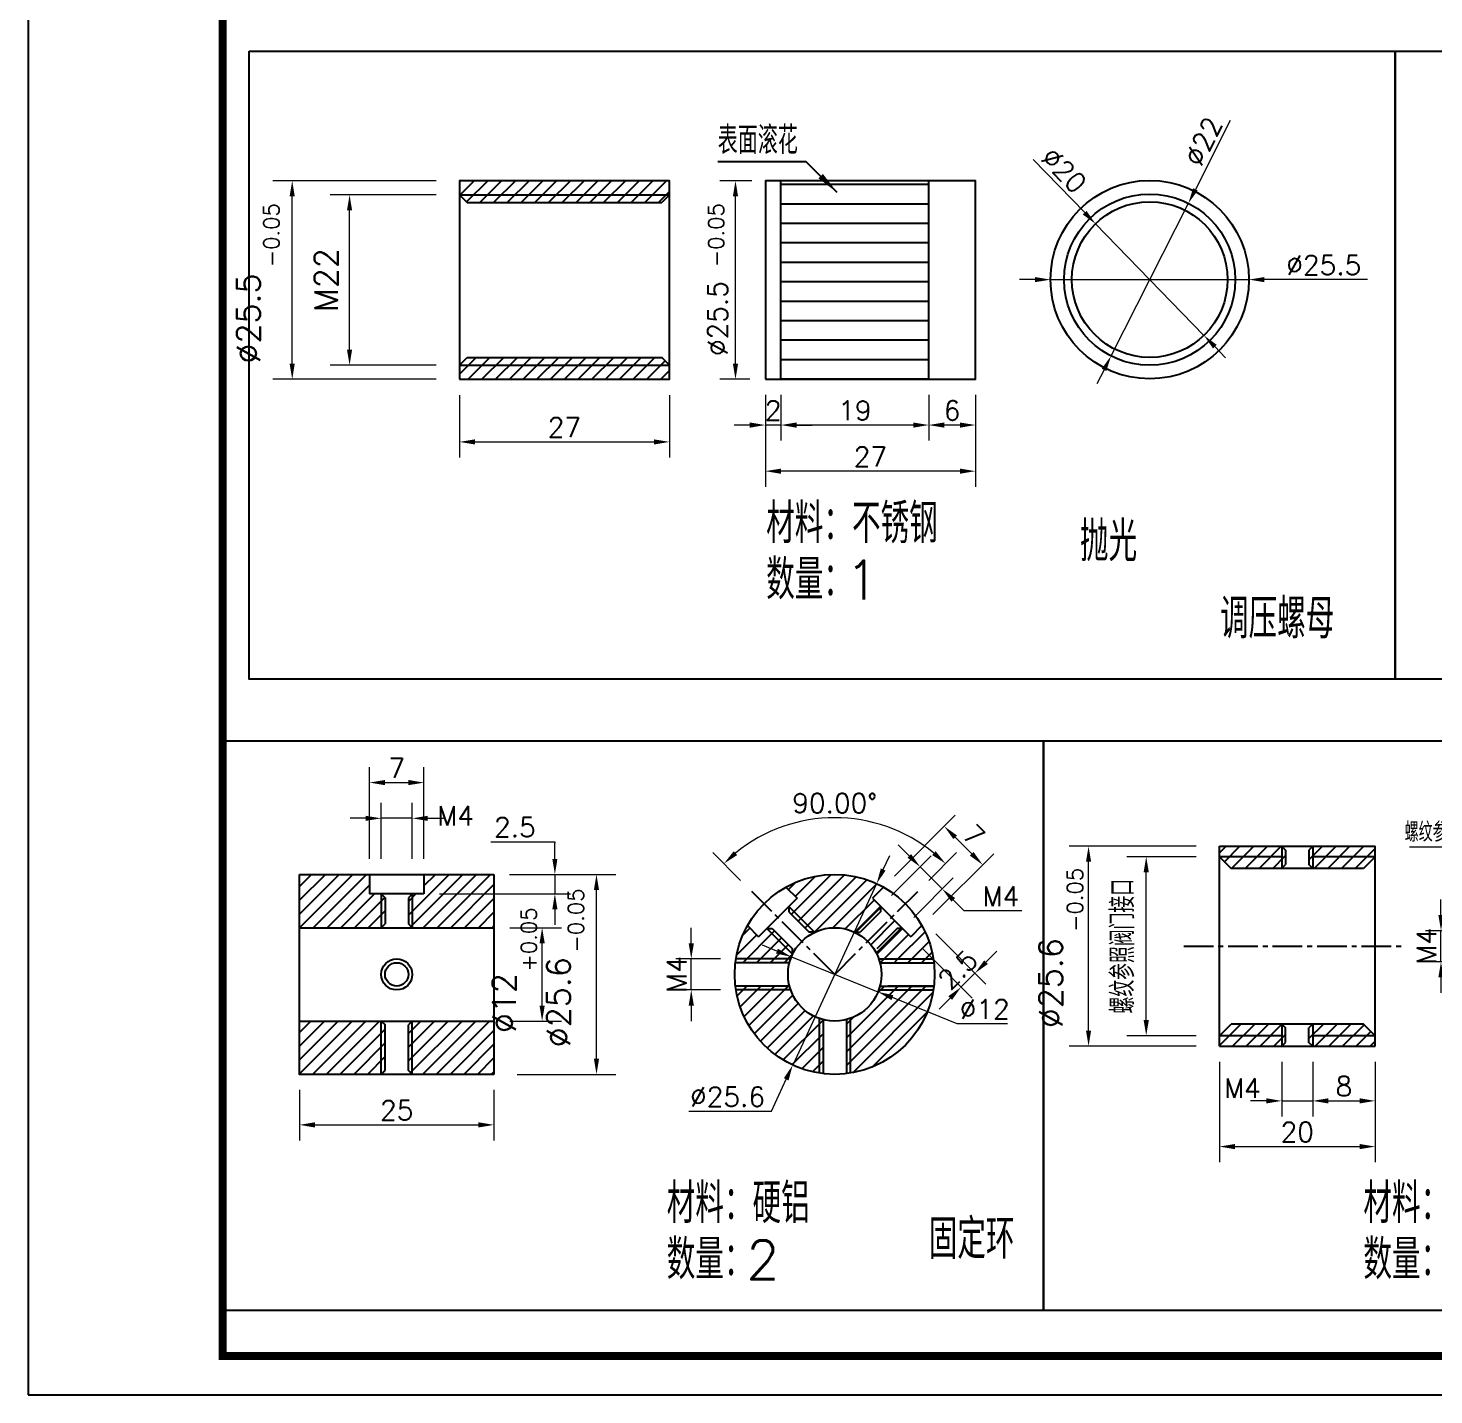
# Model space of a CAD drawing. Header units: millimetres. Extents: x 6728 to 8819, y -1283 to 914.
# Drawn here: x 7001.3 to 7182, y -504.5 to -328.8 of the extents above; entities that cross this region are included whole.
import ezdxf

# ---------------------------------------------------------------- set-up
doc = ezdxf.new("R2010")
doc.units = ezdxf.units.MM
doc.header["$LTSCALE"] = 1000
doc.linetypes.add('CENTER2', pattern=[28.575, 19.05, -3.175, 3.175, -3.175])
doc.linetypes.add('DASHDOTX3', pattern=[508, 254, -127, 0, -127])
for name, color, linetype in [('PUB_DIM', 3, 'Continuous'), ('PUB_TEXT', 7, 'Continuous'), ('PUB_TITLE', 7, 'Continuous'), ('中线', 1, 'DASHDOTX3')]:
    doc.layers.add(name, color=color, linetype=linetype)
doc.styles.add('_TCH_DIM', font='SIMPLEX', dxfattribs={"bigfont": 'GBCBIG'})
doc.styles.get("Standard").update_dxf_attribs({"font": 'txt.shx', "bigfont": 'gbcbig.shx'})
doc.styles.add('样式 1', font='txt.shx', dxfattribs={"height": 5.5, "bigfont": 'gbcbig.shx'})
doc.dimstyles.new('DIMN1', dxfattribs={"dimscale": 0.01, "dimtxt": 300, "dimasz": 200, "dimexe": 250, "dimexo": 300, "dimgap": 150, "dimtad": 1, "dimtoh": 1, "dimdsep": 46, "dimtxsty": 'Standard', "dimcen": 2.5, "dimclrd": 256, "dimclre": 256, "dimazin": 0, "dimtfac": 1, "dimtix": 1, "dimtmove": 1, "dimatfit": 0, "dimfxl": 0, "dimtolj": 1, "dimlwd": 9, "dimlwe": 9, "dimarcsym": 0})
doc.dimstyles.new('ISO-25', dxfattribs={"dimtxt": 2.5, "dimasz": 2, "dimexe": 2, "dimexo": 2, "dimtad": 1, "dimtoh": 1, "dimdsep": 46, "dimtxsty": 'Standard', "dimcen": 2.5, "dimclrd": 256, "dimclre": 256, "dimazin": 0, "dimtfac": 1, "dimtix": 1, "dimtmove": 1, "dimatfit": 0, "dimfxl": 0, "dimtolj": 1, "dimlwd": 9, "dimlwe": 9, "dimarcsym": 0})
pattern_1 = [(45, (144.4201, 125.8937), (-0.88388348, 0.88388348), [])]
pattern_2 = [(45, (144.4201, 129.7309), (-0.88388348, 0.88388348), [])]

# ---------------------------------------------------------------- blocks, each defined once
blk = doc.blocks.new('*D645')
at = {"lineweight": 9}
for p, q in [((7053.75, -348.47), (7032.76, -348.47)), ((7035.26, -371.97), (7035.26, -350.47)), ((7053.75, -373.97), (7032.76, -373.97))]:
    blk.add_line(p, q, dxfattribs=at)
for points in [[(7034.92, -350.47), (7035.59, -350.47), (7035.26, -348.47)], [(7034.92, -371.97), (7035.59, -371.97), (7035.26, -373.97)]]:
    blk.add_solid(points)
at = {"layer": 'Defpoints', "color": 0}
for p in [(7035.26, -348.47), (7056.75, -348.47), (7056.75, -373.97)]:
    blk.add_point(p, dxfattribs=at)
at = {"color": 0, "insert": (7029.62, -366.17), "char_height": 3, "attachment_point": 5, "rotation": 90}
blk.add_mtext('\\A1;%%c25.5', dxfattribs=at)
blk = doc.blocks.new('*D657')
at = {"lineweight": 9}
for p, q in [((7053.75, -350.27), (7040.13, -350.27)), ((7042.63, -370.17), (7042.63, -352.27)), ((7053.75, -372.17), (7040.13, -372.17))]:
    blk.add_line(p, q, dxfattribs=at)
for points in [[(7042.3, -352.27), (7042.96, -352.27), (7042.63, -350.27)], [(7042.3, -370.17), (7042.96, -370.17), (7042.63, -372.17)]]:
    blk.add_solid(points)
at = {"layer": 'Defpoints', "color": 0}
for p in [(7042.63, -350.27), (7056.75, -350.27), (7056.75, -372.17)]:
    blk.add_point(p, dxfattribs=at)
at = {"color": 0, "insert": (7039.63, -361.22), "char_height": 3, "attachment_point": 5, "rotation": 90}
blk.add_mtext('\\A1;M22', dxfattribs=at)
blk = doc.blocks.new('*D661')
at = {"lineweight": 9}
for p, q in [((7064.19, -437.62), (7076.87, -437.62)), ((7074.37, -461.32), (7074.37, -439.62)), ((7064.19, -463.32), (7076.87, -463.32))]:
    blk.add_line(p, q, dxfattribs=at)
for points in [[(7074.04, -439.62), (7074.7, -439.62), (7074.37, -437.62)], [(7074.04, -461.32), (7074.7, -461.32), (7074.37, -463.32)]]:
    blk.add_solid(points)
at = {"layer": 'Defpoints', "color": 0}
for p in [(7061.19, -437.62), (7074.37, -437.62), (7061.19, -463.32)]:
    blk.add_point(p, dxfattribs=at)
at = {"color": 0, "insert": (7069.5, -454.06), "char_height": 3, "attachment_point": 5, "rotation": 90}
blk.add_mtext('\\A1;%%c25.6', dxfattribs=at)
blk = doc.blocks.new('*D662')
at = {"lineweight": 9}
for p, q in [((7063.23, -444.47), (7069.88, -444.47)), ((7067.38, -454.47), (7067.38, -446.47)), ((7063.23, -456.47), (7069.88, -456.47))]:
    blk.add_line(p, q, dxfattribs=at)
for points in [[(7067.05, -446.47), (7067.72, -446.47), (7067.38, -444.47)], [(7067.05, -454.47), (7067.72, -454.47), (7067.38, -456.47)]]:
    blk.add_solid(points)
at = {"layer": 'Defpoints', "color": 0}
for p in [(7060.23, -444.47), (7067.38, -444.47), (7060.23, -456.47)]:
    blk.add_point(p, dxfattribs=at)
at = {"color": 0, "insert": (7062.51, -454.16), "char_height": 3, "attachment_point": 5, "rotation": 90}
blk.add_mtext('\\A1;%%c12', dxfattribs=at)
blk = doc.blocks.new('*D663')
at = {"lineweight": 9}
for p, q in [((7151.45, -434), (7135.12, -434)), ((7137.62, -457.7), (7137.62, -436)), ((7151.45, -459.7), (7135.12, -459.7))]:
    blk.add_line(p, q, dxfattribs=at)
for points in [[(7137.29, -436), (7137.95, -436), (7137.62, -434)], [(7137.29, -457.7), (7137.95, -457.7), (7137.62, -459.7)]]:
    blk.add_solid(points)
at = {"layer": 'Defpoints', "color": 0}
for p in [(7137.62, -434), (7154.45, -434), (7154.45, -459.7)]:
    blk.add_point(p, dxfattribs=at)
at = {"color": 0, "insert": (7132.75, -451.6), "char_height": 3, "attachment_point": 5, "rotation": 90}
blk.add_mtext('\\A1;%%c25.6', dxfattribs=at)
blk = doc.blocks.new('*D664')
at = {"lineweight": 9}
for p, q in [((7151.45, -435.35), (7142.53, -435.35)), ((7145.03, -456.35), (7145.03, -437.35)), ((7151.45, -458.35), (7142.53, -458.35))]:
    blk.add_line(p, q, dxfattribs=at)
for points in [[(7144.7, -437.35), (7145.37, -437.35), (7145.03, -435.35)], [(7144.7, -456.35), (7145.37, -456.35), (7145.03, -458.35)]]:
    blk.add_solid(points)
at = {"layer": 'Defpoints', "color": 0}
for p in [(7145.03, -435.35), (7154.45, -435.35), (7154.45, -458.35)]:
    blk.add_point(p, dxfattribs=at)
at = {"color": 0, "insert": (7142, -446.85), "char_height": 3, "attachment_point": 5, "rotation": 90}
blk.add_mtext('\\A1;螺纹参照阀门接口', dxfattribs=at)
blk = doc.blocks.new('*D633')
at = {"lineweight": 9}
for p, q in [((7130.73, -361.17), (7128.73, -361.17)), ((7132.73, -361.17), (7158.23, -361.17)), ((7173.48, -361.17), (7160.23, -361.17))]:
    blk.add_line(p, q, dxfattribs=at)
for points in [[(7130.73, -360.84), (7130.73, -361.5), (7132.73, -361.17)], [(7160.23, -360.84), (7160.23, -361.5), (7158.23, -361.17)]]:
    blk.add_solid(points)
at = {"layer": 'Defpoints', "color": 0}
for p in [(7132.73, -361.17), (7158.23, -361.17)]:
    blk.add_point(p, dxfattribs=at)
at = {"color": 0, "insert": (7167.86, -359.3), "char_height": 2.5, "attachment_point": 5}
blk.add_mtext('\\A1;∅25.5', dxfattribs=at)
blk = doc.blocks.new('*D446')
at = {"lineweight": 9}
for p, q in [((7056.75, -376.02), (7056.75, -384.03)), ((7083.75, -376.02), (7083.75, -384.03)), ((7058.75, -382.03), (7081.75, -382.03))]:
    blk.add_line(p, q, dxfattribs=at)
for points in [[(7058.75, -381.7), (7058.75, -382.36), (7056.75, -382.03)], [(7081.75, -381.7), (7081.75, -382.36), (7083.75, -382.03)]]:
    blk.add_solid(points)
at = {"layer": 'Defpoints', "color": 0}
for p in [(7056.75, -374.02), (7083.75, -374.02), (7083.75, -382.03)]:
    blk.add_point(p, dxfattribs=at)
at = {"color": 0, "insert": (7070.25, -380.15), "char_height": 2.5, "attachment_point": 5}
blk.add_mtext('\\A1;27', dxfattribs=at)
blk = doc.blocks.new('*D490')
at = {"lineweight": 9}
for p, q in [((7130.5, -345.75), (7137.12, -352.56)), ((7152.45, -368.34), (7138.51, -354)), ((7153.84, -369.78), (7155.24, -371.21))]:
    blk.add_line(p, q, dxfattribs=at)
for points in [[(7137.36, -352.33), (7136.88, -352.8), (7138.51, -354)], [(7154.08, -369.54), (7153.61, -370.01), (7152.45, -368.34)]]:
    blk.add_solid(points)
at = {"layer": 'Defpoints', "color": 0}
for p in [(7138.51, -354), (7152.45, -368.34)]:
    blk.add_point(p, dxfattribs=at)
at = {"color": 0, "insert": (7134.46, -347.13), "char_height": 2.5, "attachment_point": 5, "rotation": 314.1744}
blk.add_mtext('\\A1;∅20', dxfattribs=at)
blk = doc.blocks.new('*D445')
at = {"lineweight": 9}
for p, q in [((7094.32, -348.47), (7090.24, -348.47)), ((7092.24, -371.97), (7092.24, -350.47)), ((7094.08, -373.97), (7090.24, -373.97))]:
    blk.add_line(p, q, dxfattribs=at)
for points in [[(7091.9, -350.47), (7092.57, -350.47), (7092.24, -348.47)], [(7091.9, -371.97), (7092.57, -371.97), (7092.24, -373.97)]]:
    blk.add_solid(points)
at = {"layer": 'Defpoints', "color": 0}
for p in [(7092.24, -348.47), (7096.32, -348.47), (7096.08, -373.97)]:
    blk.add_point(p, dxfattribs=at)
at = {"color": 0, "insert": (7089.94, -366.17), "char_height": 2.5, "attachment_point": 5, "rotation": 90}
blk.add_mtext('\\A1;%%c25.5', dxfattribs=at)
blk = doc.blocks.new('*D489')
at = {"lineweight": 9}
for p, q in [((7117.08, -375.97), (7117.08, -381.86)), ((7123.08, -375.97), (7123.08, -381.86)), ((7121.08, -379.86), (7119.08, -379.86))]:
    blk.add_line(p, q, dxfattribs=at)
for points in [[(7119.08, -379.53), (7119.08, -380.2), (7117.08, -379.86)], [(7121.08, -379.53), (7121.08, -380.2), (7123.08, -379.86)]]:
    blk.add_solid(points)
at = {"layer": 'Defpoints', "color": 0}
for p in [(7117.08, -373.97), (7123.08, -373.97), (7117.08, -379.86)]:
    blk.add_point(p, dxfattribs=at)
at = {"color": 0, "insert": (7120.08, -377.99), "char_height": 2.5, "attachment_point": 5}
blk.add_mtext('\\A1;6', dxfattribs=at)
blk = doc.blocks.new('*D444')
at = {"lineweight": 9}
for p, q in [((7098.08, -375.97), (7098.08, -381.86)), ((7117.08, -375.97), (7117.08, -381.86)), ((7115.08, -379.86), (7100.08, -379.86))]:
    blk.add_line(p, q, dxfattribs=at)
for points in [[(7100.08, -379.53), (7100.08, -380.2), (7098.08, -379.86)], [(7115.08, -379.53), (7115.08, -380.2), (7117.08, -379.86)]]:
    blk.add_solid(points)
at = {"layer": 'Defpoints', "color": 0}
for p in [(7098.08, -373.97), (7117.08, -373.97), (7098.08, -379.86)]:
    blk.add_point(p, dxfattribs=at)
at = {"color": 0, "insert": (7107.58, -377.99), "char_height": 2.5, "attachment_point": 5}
blk.add_mtext('\\A1;19', dxfattribs=at)
blk = doc.blocks.new('*D443')
at = {"lineweight": 9}
for p, q in [((7096.08, -377.82), (7096.08, -387.79)), ((7123.08, -377.82), (7123.08, -387.79)), ((7121.08, -385.79), (7098.08, -385.79))]:
    blk.add_line(p, q, dxfattribs=at)
for points in [[(7098.08, -385.46), (7098.08, -386.12), (7096.08, -385.79)], [(7121.08, -385.46), (7121.08, -386.12), (7123.08, -385.79)]]:
    blk.add_solid(points)
at = {"layer": 'Defpoints', "color": 0}
for p in [(7096.08, -375.82), (7123.08, -375.82), (7096.08, -385.79)]:
    blk.add_point(p, dxfattribs=at)
at = {"color": 0, "insert": (7109.58, -383.92), "char_height": 2.5, "attachment_point": 5}
blk.add_mtext('\\A1;27', dxfattribs=at)
blk = doc.blocks.new('*D442')
at = {"lineweight": 9}
for p, q in [((7096.08, -375.97), (7096.08, -381.86)), ((7098.08, -375.97), (7098.08, -381.86)), ((7094.08, -379.86), (7092.08, -379.86)), ((7098.08, -379.86), (7096.08, -379.86)), ((7100.08, -379.86), (7102.08, -379.86))]:
    blk.add_line(p, q, dxfattribs=at)
for points in [[(7094.08, -379.53), (7094.08, -380.2), (7096.08, -379.86)], [(7100.08, -379.53), (7100.08, -380.2), (7098.08, -379.86)]]:
    blk.add_solid(points)
at = {"layer": 'Defpoints', "color": 0}
for p in [(7096.08, -373.97), (7098.08, -373.97), (7096.08, -379.86)]:
    blk.add_point(p, dxfattribs=at)
at = {"color": 0, "insert": (7097.08, -377.99), "char_height": 2.5, "attachment_point": 5}
blk.add_mtext('\\A1;2', dxfattribs=at)
blk = doc.blocks.new('*D488')
at = {"lineweight": 9}
for p, q in [((7155.84, -340.73), (7151.36, -349.57)), ((7140.51, -370.98), (7150.45, -351.36)), ((7139.61, -372.77), (7138.7, -374.55))]:
    blk.add_line(p, q, dxfattribs=at)
for points in [[(7151.06, -349.42), (7151.65, -349.72), (7150.45, -351.36)], [(7139.31, -372.62), (7139.91, -372.92), (7140.51, -370.98)]]:
    blk.add_solid(points)
at = {"layer": 'Defpoints', "color": 0}
for p in [(7150.45, -351.36), (7140.51, -370.98)]:
    blk.add_point(p, dxfattribs=at)
at = {"color": 0, "insert": (7152.38, -343.41), "char_height": 2.5, "attachment_point": 5, "rotation": 63.1362}
blk.add_mtext('\\A1;∅22', dxfattribs=at)
blk = doc.blocks.new('阀门接口')
h = blk.add_hatch()
h.set_pattern_fill('ANSI31', color=256, scale=10, style=0)
h.set_pattern_definition([(45, (-8141.4363, -179.7045), (-0.88388348, 0.88388348), [])])
h.paths.add_polyline_path([(8, 11.5), (8, 12.85), (0, 12.85), (0, 11.5)])
h.paths.add_polyline_path([(0, 11.5), (1.5, 10), (8, 10), (8, 11.5)])
h.paths.add_polyline_path([(8.5, 12.35), (8, 12.85), (8, 10), (8.5, 10.5)])
h.paths.add_polyline_path([(11.5, 10.5), (12, 10), (12, 12.85), (11.5, 12.35)])
h.paths.add_polyline_path([(18.5, 10), (20, 11.5), (12, 11.5), (12, 10)])
h.paths.add_polyline_path([(20, 11.5), (20, 12.85), (12, 12.85), (12, 11.5)])
h.paths.add_polyline_path([(1.5, -10), (0, -11.5), (8, -11.5), (8, -10)])
h.paths.add_polyline_path([(8, -12.85), (8, -11.5), (0, -11.5), (0, -12.85)])
h.paths.add_polyline_path([(8, -12.85), (8.5, -12.35), (8.5, -10.5), (8, -10)])
h.paths.add_polyline_path([(11.5, -12.35), (12, -12.85), (12, -10), (11.5, -10.5)])
h.paths.add_polyline_path([(12, -11.5), (12, -12.85), (20, -12.85), (20, -11.5)])
h.paths.add_polyline_path([(12, -11.5), (20, -11.5), (18.5, -10), (12, -10)])
for p, q in [((0, 12.85), (20, 12.85)), ((0, -12.85), (0, 12.85)), ((8, 12.85), (8, 10)), ((8, 12.85), (8.5, 12.35)), ((12, 12.85), (11.5, 12.35)), ((12, 12.85), (12, 10)), ((20, -12.85), (20, 12.85)), ((0, 11.5), (1.5, 10)), ((8, 11.5), (0, 11.5)), ((8.5, 12.35), (8.5, 10.5)), ((11.5, 12.35), (11.5, 10.5)), ((20, 11.5), (12, 11.5)), ((20, 11.5), (18.5, 10)), ((18.5, 10), (1.5, 10)), ((8, 10), (8.5, 10.5)), ((12, 10), (11.5, 10.5)), ((0, -11.5), (1.5, -10)), ((18.5, -10), (1.5, -10)), ((8, -10), (8, -12.85)), ((8, -10), (8.5, -10.5)), ((8.5, -12.35), (8.5, -10.5)), ((12, -10), (11.5, -10.5)), ((11.5, -12.35), (11.5, -10.5)), ((12, -10), (12, -12.85)), ((20, -11.5), (18.5, -10)), ((8, -11.5), (0, -11.5)), ((8, -12.85), (8.5, -12.35)), ((12, -12.85), (11.5, -12.35)), ((20, -11.5), (12, -11.5)), ((0, -12.85), (20, -12.85))]:
    blk.add_line(p, q)
blk = doc.blocks.new('*D432')
at = {"lineweight": 9}
for p, q in [((7036.19, -465.32), (7036.19, -471.81)), ((7061.19, -465.32), (7061.19, -471.81)), ((7038.19, -469.81), (7059.19, -469.81))]:
    blk.add_line(p, q, dxfattribs=at)
for points in [[(7038.19, -469.48), (7038.19, -470.15), (7036.19, -469.81)], [(7059.19, -469.48), (7059.19, -470.15), (7061.19, -469.81)]]:
    blk.add_solid(points)
at = {"layer": 'Defpoints', "color": 0}
for p in [(7036.19, -463.32), (7061.19, -463.32), (7061.19, -469.81)]:
    blk.add_point(p, dxfattribs=at)
at = {"color": 0, "insert": (7048.69, -467.94), "char_height": 2.5, "attachment_point": 5}
blk.add_mtext('\\A1;25', dxfattribs=at)
blk = doc.blocks.new('*D431')
at = {"lineweight": 9}
for p, q in [((7154.45, -461.7), (7154.45, -474.6)), ((7174.45, -461.7), (7174.45, -474.6)), ((7156.45, -472.6), (7172.45, -472.6))]:
    blk.add_line(p, q, dxfattribs=at)
for points in [[(7156.45, -472.27), (7156.45, -472.94), (7154.45, -472.6)], [(7172.45, -472.27), (7172.45, -472.94), (7174.45, -472.6)]]:
    blk.add_solid(points)
at = {"layer": 'Defpoints', "color": 0}
for p in [(7154.45, -459.7), (7174.45, -459.7), (7174.45, -472.6)]:
    blk.add_point(p, dxfattribs=at)
at = {"color": 0, "insert": (7164.45, -470.73), "char_height": 2.5, "attachment_point": 5}
blk.add_mtext('\\A1;20', dxfattribs=at)
blk = doc.blocks.new('*D430')
at = {"lineweight": 9}
for p, q in [((7162.45, -461.7), (7162.45, -468.73)), ((7166.45, -461.7), (7166.45, -468.73)), ((7160.45, -466.73), (7158.45, -466.73)), ((7162.45, -466.73), (7166.45, -466.73)), ((7168.45, -466.73), (7170.45, -466.73))]:
    blk.add_line(p, q, dxfattribs=at)
for points in [[(7160.45, -466.39), (7160.45, -467.06), (7162.45, -466.73)], [(7168.45, -466.39), (7168.45, -467.06), (7166.45, -466.73)]]:
    blk.add_solid(points)
at = {"layer": 'Defpoints', "color": 0}
for p in [(7162.45, -459.7), (7166.45, -459.7), (7166.45, -466.73)]:
    blk.add_point(p, dxfattribs=at)
at = {"color": 0, "insert": (7157.39, -465.1), "char_height": 2.5, "attachment_point": 5}
blk.add_mtext('\\A1;M4', dxfattribs=at)
blk = doc.blocks.new('*D429')
at = {"lineweight": 9}
for p, q in [((7166.45, -461.7), (7166.45, -468.73)), ((7174.45, -461.7), (7174.45, -468.73)), ((7168.45, -466.73), (7172.45, -466.73))]:
    blk.add_line(p, q, dxfattribs=at)
for points in [[(7168.45, -466.39), (7168.45, -467.06), (7166.45, -466.73)], [(7172.45, -466.39), (7172.45, -467.06), (7174.45, -466.73)]]:
    blk.add_solid(points)
at = {"layer": 'Defpoints', "color": 0}
for p in [(7166.45, -459.7), (7174.45, -459.7), (7174.45, -466.73)]:
    blk.add_point(p, dxfattribs=at)
at = {"color": 0, "insert": (7170.45, -464.85), "char_height": 2.5, "attachment_point": 5}
blk.add_mtext('\\A1;8', dxfattribs=at)
blk = doc.blocks.new('*D479')
at = {"lineweight": 9}
for p, q in [((7182.92, -442.85), (7182.92, -440.85)), ((7187.68, -444.85), (7180.92, -444.85)), ((7182.92, -448.85), (7182.92, -444.85)), ((7187.68, -448.85), (7180.92, -448.85)), ((7182.92, -450.85), (7182.92, -452.85))]:
    blk.add_line(p, q, dxfattribs=at)
for points in [[(7182.59, -442.85), (7183.26, -442.85), (7182.92, -444.85)], [(7182.59, -450.85), (7183.26, -450.85), (7182.92, -448.85)]]:
    blk.add_solid(points)
at = {"layer": 'Defpoints', "color": 0}
for p in [(7182.92, -444.85), (7189.68, -444.85), (7189.68, -448.85)]:
    blk.add_point(p, dxfattribs=at)
at = {"color": 0, "insert": (7181.05, -446.85), "char_height": 2.5, "attachment_point": 5, "rotation": 90}
blk.add_mtext('\\A1;M4', dxfattribs=at)
blk = doc.blocks.new('*D478')
at = {"lineweight": 9}
for p, q in [((7178.87, -434.08), (7192.67, -434.08)), ((7192.67, -434.08), (7194.21, -436.1)), ((7209.33, -456.01), (7195.42, -437.7)), ((7210.54, -457.6), (7211.75, -459.2))]:
    blk.add_line(p, q, dxfattribs=at)
for points in [[(7194.47, -435.9), (7193.94, -436.3), (7195.42, -437.7)], [(7210.8, -457.4), (7210.27, -457.81), (7209.33, -456.01)]]:
    blk.add_solid(points)
at = {"layer": 'Defpoints', "color": 0}
for p in [(7195.42, -437.7), (7209.33, -456.01)]:
    blk.add_point(p, dxfattribs=at)
at = {"color": 0, "insert": (7185.46, -432.18), "char_height": 2.5, "attachment_point": 5}
blk.add_mtext('\\A1;螺纹参照阀门接口', dxfattribs=at)
blk = doc.blocks.new('*D475')
at = {"lineweight": 9}
for p, q in [((7112.67, -437.84), (7120.48, -430.02)), ((7122.61, -434.97), (7120.48, -432.85)), ((7117.62, -442.79), (7125.43, -434.97))]:
    blk.add_line(p, q, dxfattribs=at)
for points in [[(7120.72, -432.62), (7120.25, -433.09), (7119.07, -431.44)], [(7122.84, -434.74), (7122.37, -435.21), (7124.02, -436.39)]]:
    blk.add_solid(points)
at = {"layer": 'Defpoints', "color": 0}
for p in [(7119.07, -431.44), (7111.26, -439.25), (7116.21, -444.2)]:
    blk.add_point(p, dxfattribs=at)
at = {"color": 0, "insert": (7122.87, -432.59), "char_height": 2.5, "attachment_point": 5, "rotation": 315}
blk.add_mtext('\\A1;7', dxfattribs=at)
blk = doc.blocks.new('*D474')
at = {"lineweight": 9}
for p, q in [((7117.97, -445.27), (7124.43, -451.74)), ((7116.2, -447.04), (7122.66, -453.51)), ((7124.43, -448.91), (7125.85, -447.49)), ((7121.25, -452.09), (7123.02, -450.32)), ((7119.83, -453.51), (7118.42, -454.92))]:
    blk.add_line(p, q, dxfattribs=at)
for points in [[(7124.2, -448.67), (7124.67, -449.14), (7123.02, -450.32)], [(7119.6, -453.27), (7120.07, -453.74), (7121.25, -452.09)]]:
    blk.add_solid(points)
at = {"layer": 'Defpoints', "color": 0}
for p in [(7116.55, -443.85), (7114.78, -445.63), (7123.02, -450.32)]:
    blk.add_point(p, dxfattribs=at)
at = {"color": 0, "insert": (7120.81, -449.88), "char_height": 2.5, "attachment_point": 5, "rotation": 45}
blk.add_mtext('\\A1;2.5', dxfattribs=at)
blk = doc.blocks.new('*D473')
at = {"lineweight": 9}
for p, q in [((7092.9, -438.39), (7089.33, -434.82)), ((7117.07, -438.39), (7120.64, -434.82))]:
    blk.add_line(p, q, dxfattribs=at)
blk.add_arc((7104.99, -450.47), 20.14, 50.6928, 129.3072, dxfattribs=at)
for points in [[(7092.46, -435.13), (7092.01, -434.64), (7090.75, -436.23)], [(7117.97, -434.64), (7117.52, -435.13), (7119.23, -436.23)]]:
    blk.add_solid(points)
at = {"layer": 'Defpoints', "color": 0}
for p in [(7110.2, -431.02), (7094.32, -439.8), (7115.66, -439.8), (7104.99, -450.47), (7104.99, -450.47)]:
    blk.add_point(p, dxfattribs=at)
at = {"color": 0, "insert": (7104.99, -428.46), "char_height": 2.5, "attachment_point": 5}
blk.add_mtext('\\A1;90.00°', dxfattribs=at)
blk = doc.blocks.new('*D472')
at = {"lineweight": 9}
for p, q in [((7086.55, -446.47), (7086.55, -444.47)), ((7090.29, -448.47), (7084.55, -448.47)), ((7086.55, -452.47), (7086.55, -448.47)), ((7090.29, -452.47), (7084.55, -452.47)), ((7086.55, -454.47), (7086.55, -456.47))]:
    blk.add_line(p, q, dxfattribs=at)
for points in [[(7086.22, -446.47), (7086.89, -446.47), (7086.55, -448.47)], [(7086.22, -454.47), (7086.89, -454.47), (7086.55, -452.47)]]:
    blk.add_solid(points)
at = {"layer": 'Defpoints', "color": 0}
for p in [(7086.55, -448.47), (7092.29, -448.47), (7092.29, -452.47)]:
    blk.add_point(p, dxfattribs=at)
at = {"color": 0, "insert": (7084.68, -450.47), "char_height": 2.5, "attachment_point": 5, "rotation": 90}
blk.add_mtext('\\A1;M4', dxfattribs=at)
blk = doc.blocks.new('*D471')
at = {"lineweight": 9}
for p, q in [((7112.31, -440.32), (7117.39, -435.23)), ((7114.57, -435.23), (7113.15, -433.82)), ((7118.81, -439.48), (7115.98, -436.65)), ((7115.14, -443.15), (7120.22, -438.06)), ((7120.22, -440.89), (7121.64, -442.3)), ((7129.05, -442.3), (7121.64, -442.3))]:
    blk.add_line(p, q, dxfattribs=at)
for points in [[(7114.8, -435), (7114.33, -435.47), (7115.98, -436.65)], [(7120.46, -440.65), (7119.99, -441.13), (7118.81, -439.48)]]:
    blk.add_solid(points)
at = {"layer": 'Defpoints', "color": 0}
for p in [(7115.98, -436.65), (7110.89, -441.74), (7113.72, -444.56)]:
    blk.add_point(p, dxfattribs=at)
at = {"color": 0, "insert": (7126.35, -440.43), "char_height": 2.5, "attachment_point": 5}
blk.add_mtext('\\A1;M4', dxfattribs=at)
blk = doc.blocks.new('*D470')
at = {"lineweight": 9}
for p, q in [((7097.57, -447.47), (7095.72, -446.73)), ((7099.42, -448.22), (7110.55, -452.71)), ((7120.74, -456.83), (7112.41, -453.46)), ((7127.2, -456.83), (7120.74, -456.83))]:
    blk.add_line(p, q, dxfattribs=at)
for points in [[(7097.69, -447.17), (7097.44, -447.78), (7099.42, -448.22)], [(7112.53, -453.15), (7112.28, -453.77), (7110.55, -452.71)]]:
    blk.add_solid(points)
at = {"layer": 'Defpoints', "color": 0}
for p in [(7099.42, -448.22), (7110.55, -452.71)]:
    blk.add_point(p, dxfattribs=at)
at = {"color": 0, "insert": (7124.28, -454.95), "char_height": 2.5, "attachment_point": 5}
blk.add_mtext('\\A1;∅12', dxfattribs=at)
blk = doc.blocks.new('*D469')
at = {"lineweight": 9}
for p, q in [((7111.22, -436.99), (7112.06, -435.18)), ((7110.38, -438.81), (7099.59, -462.13)), ((7096.85, -468.07), (7098.75, -463.95)), ((7086.22, -468.07), (7096.85, -468.07))]:
    blk.add_line(p, q, dxfattribs=at)
for points in [[(7110.92, -436.85), (7111.52, -437.13), (7110.38, -438.81)], [(7098.45, -463.81), (7099.06, -464.09), (7099.59, -462.13)]]:
    blk.add_solid(points)
at = {"layer": 'Defpoints', "color": 0}
for p in [(7110.38, -438.81), (7099.59, -462.13)]:
    blk.add_point(p, dxfattribs=at)
at = {"color": 0, "insert": (7091.22, -466.2), "char_height": 2.5, "attachment_point": 5}
blk.add_mtext('\\A1;%%c25.6', dxfattribs=at)
blk = doc.blocks.new('*D425')
at = {"lineweight": 9}
for p, q in [((7046.69, -435.62), (7046.69, -428.41)), ((7050.69, -435.62), (7050.69, -428.41)), ((7044.69, -430.41), (7042.69, -430.41)), ((7050.69, -430.41), (7046.69, -430.41)), ((7052.69, -430.41), (7054.69, -430.41))]:
    blk.add_line(p, q, dxfattribs=at)
for points in [[(7044.69, -430.08), (7044.69, -430.74), (7046.69, -430.41)], [(7052.69, -430.08), (7052.69, -430.74), (7050.69, -430.41)]]:
    blk.add_solid(points)
at = {"layer": 'Defpoints', "color": 0}
for p in [(7046.69, -430.41), (7046.69, -437.62), (7050.69, -437.62)]:
    blk.add_point(p, dxfattribs=at)
at = {"color": 0, "insert": (7056.26, -430.08), "char_height": 2.5, "attachment_point": 5}
blk.add_mtext('\\A1;M4', dxfattribs=at)
blk = doc.blocks.new('*D424')
at = {"lineweight": 9}
for p, q in [((7045.19, -435.62), (7045.19, -423.82)), ((7052.19, -435.62), (7052.19, -423.82)), ((7047.19, -425.82), (7050.19, -425.82))]:
    blk.add_line(p, q, dxfattribs=at)
for points in [[(7047.19, -425.48), (7047.19, -426.15), (7045.19, -425.82)], [(7050.19, -425.48), (7050.19, -426.15), (7052.19, -425.82)]]:
    blk.add_solid(points)
at = {"layer": 'Defpoints', "color": 0}
for p in [(7052.19, -425.82), (7045.19, -437.62), (7052.19, -437.62)]:
    blk.add_point(p, dxfattribs=at)
at = {"color": 0, "insert": (7048.69, -423.94), "char_height": 2.5, "attachment_point": 5}
blk.add_mtext('\\A1;7', dxfattribs=at)
blk = doc.blocks.new('*D423')
at = {"lineweight": 9}
for p, q in [((7060.77, -433.42), (7069.02, -433.42)), ((7069.02, -433.42), (7069.02, -433.62)), ((7069.02, -435.62), (7069.02, -433.62)), ((7063.19, -437.62), (7071.02, -437.62)), ((7069.02, -437.62), (7069.02, -440.12)), ((7054.19, -440.12), (7071.02, -440.12)), ((7069.02, -442.12), (7069.02, -444.12))]:
    blk.add_line(p, q, dxfattribs=at)
for points in [[(7068.69, -435.62), (7069.35, -435.62), (7069.02, -437.62)], [(7068.69, -442.12), (7069.35, -442.12), (7069.02, -440.12)]]:
    blk.add_solid(points)
at = {"layer": 'Defpoints', "color": 0}
for p in [(7061.19, -437.62), (7052.19, -440.12), (7069.02, -440.12)]:
    blk.add_point(p, dxfattribs=at)
at = {"color": 0, "insert": (7063.89, -431.55), "char_height": 2.5, "attachment_point": 5}
blk.add_mtext('\\A1;2.5', dxfattribs=at)

msp = doc.modelspace()

# ---------------------------------------------------------------- hatches: boundary and pattern name
h = msp.add_hatch()
h.set_pattern_fill('ANSI31', color=256, scale=10, style=0)
h.set_pattern_definition([(45, (-295.1278, 22.9208), (-0.88388348, 0.88388348), [])])
h.paths.add_polyline_path([(7083.748, -350.17), (7083.748, -348.37), (7056.748, -348.37), (7056.748, -350.17)])
h.paths.add_polyline_path([(7057.748, -351.17), (7082.748, -351.17), (7083.748, -350.17), (7056.748, -350.17)])
h.paths.add_polyline_path([(7082.748, -371.17), (7057.748, -371.17), (7056.748, -372.17), (7083.748, -372.17)])
h.paths.add_polyline_path([(7056.748, -372.17), (7056.748, -373.97), (7083.748, -373.97), (7083.748, -372.17)])
h = msp.add_hatch()
h.set_pattern_fill('ANSI31', color=256, scale=20, angle=135, style=0)
h.set_pattern_definition([(180, (-301.75, 1.0809), (-4e-16, -2.5), [])])
h.paths.add_polyline_path([(7117.08, -348.47), (7098.08, -348.47), (7098.08, -373.97), (7117.08, -373.97)])
h = msp.add_hatch()
h.set_pattern_fill('ANSI31', color=256, scale=10, style=0)
h.set_pattern_definition([(45, (-294.0584, -5.3936), (-0.88388348, 0.88388348), [])])
h.paths.add_polyline_path([(7061.19, -444.469), (7061.19, -437.619), (7052.19, -437.619), (7052.19, -440.119), (7050.69, -440.119), (7050.69, -444.469), (7050.69, -444.469)])
h.paths.add_polyline_path([(7050.69, -440.119), (7050.19, -440.619), (7050.19, -443.969), (7050.69, -444.469)])
h.paths.add_polyline_path([(7047.19, -440.619), (7046.69, -440.119), (7046.69, -444.469), (7047.19, -443.969)])
h.paths.add_polyline_path([(7045.19, -440.119), (7045.19, -437.619), (7036.19, -437.619), (7036.19, -444.469), (7046.69, -444.469), (7046.69, -444.469), (7046.69, -440.119)])
h = msp.add_hatch()
h.set_pattern_fill('ANSI31', color=256, scale=10, style=0)
h.set_pattern_definition(pattern_1)
h.paths.add_polyline_path([(7098.72, -439.251), (7100.144, -440.676), (7099.084, -441.736), (7102.402, -445.055, -0.2265409), (7107.574, -445.055), (7110.892, -441.736), (7109.832, -440.676), (7111.256, -439.251, 0.2604287)])
h.paths.add_polyline_path([(7099.331, -448.469, -0.0264372), (7099.574, -447.883), (7096.255, -444.565), (7095.195, -445.625), (7093.77, -444.201, 0.0885458), (7092.295, -448.469)])
h.paths.add_polyline_path([(7102.988, -463.162), (7102.988, -456.126, -0.2265409), (7099.331, -452.469), (7092.295, -452.469, 0.3253632)])
h.paths.add_polyline_path([(7106.988, -456.126), (7106.988, -463.162, 0.3253632), (7117.681, -452.469), (7110.645, -452.469, -0.2265409)])
h.paths.add_polyline_path([(7106.988, -456.126, -0.0217926), (7106.488, -456.278), (7106.488, -463.231, 0.0098201), (7106.988, -463.162)])
h.paths.add_polyline_path([(7103.488, -456.278, -0.0217926), (7102.988, -456.126), (7102.988, -463.162, 0.0098201), (7103.488, -463.231)])
h.paths.add_polyline_path([(7092.226, -451.969, 0.0098201), (7092.295, -452.469), (7099.331, -452.469, -0.0217926), (7099.179, -451.969)])
h.paths.add_polyline_path([(7092.295, -448.469, 0.0098201), (7092.226, -448.969), (7099.179, -448.969, -0.0217926), (7099.331, -448.469)])
h.paths.add_polyline_path([(7111.825, -451.969), (7110.798, -451.969, -0.0217926), (7110.645, -452.469), (7117.681, -452.469, 0.0098201), (7117.75, -451.969)])
h.paths.add_polyline_path([(7117.75, -448.969, 0.0098201), (7117.681, -448.469), (7110.645, -448.469, -0.0217926), (7110.798, -448.969)])
h.paths.add_polyline_path([(7113.721, -444.565), (7112.307, -443.15), (7109.231, -446.226, -0.0851642), (7110.402, -447.883)])
h.paths.add_polyline_path([(7107.574, -445.055), (7108.281, -445.055), (7110.892, -442.443), (7110.892, -441.736)], flags=17)
h.paths.add_polyline_path([(7101.695, -445.055), (7102.402, -445.055), (7099.084, -441.736), (7099.084, -442.443)], flags=17)
h.paths.add_polyline_path([(7099.574, -447.883), (7099.574, -447.176), (7096.962, -444.565), (7096.255, -444.565)], flags=16)
h = msp.add_hatch()
h.set_pattern_fill('ANSI31', color=256, scale=10, style=0)
h.set_pattern_definition(pattern_1)
h.paths.add_polyline_path([(7117.681, -448.469, 0.0885458), (7116.206, -444.201), (7114.781, -445.625), (7113.721, -444.565), (7110.402, -447.883, -0.0264372), (7110.645, -448.469)])
h = msp.add_hatch()
h.set_pattern_fill('ANSI31', color=256, scale=10, style=0)
h.set_pattern_definition(pattern_2)
h.paths.add_polyline_path([(7036.22, -456.469), (7046.72, -456.469), (7046.72, -456.469), (7046.72, -463.319), (7036.22, -463.319)])
h.paths.add_polyline_path([(7046.72, -456.469), (7047.22, -456.969), (7047.22, -462.819), (7046.72, -463.319)])
h = msp.add_hatch()
h.set_pattern_fill('ANSI31', color=256, scale=10, style=0)
h.set_pattern_definition(pattern_2)
h.paths.add_polyline_path([(7050.69, -456.469), (7050.69, -456.469), (7050.69, -463.319), (7061.19, -463.319), (7061.19, -456.469)])
h.paths.add_polyline_path([(7050.19, -462.819), (7050.69, -463.319), (7050.69, -456.469), (7050.19, -456.969)])

# ---------------------------------------------------------------- linework, layer by layer
for p, q in [((7098.08, -373.97), (7098.08, -348.47)), ((7117.08, -373.97), (7117.08, -348.47)), ((7056.748, -350.27), (7083.748, -350.27)), ((7056.748, -350.27), (7057.748, -351.27)), ((7083.748, -350.27), (7082.748, -351.27)), ((7057.748, -351.27), (7082.748, -351.27)), ((7056.748, -372.17), (7057.748, -371.17)), ((7056.748, -372.17), (7083.748, -372.17)), ((7057.748, -371.17), (7082.748, -371.17)), ((7083.748, -372.17), (7082.748, -371.17)), ((7036.19, -463.319), (7036.19, -437.619)), ((7036.19, -437.619), (7061.19, -437.619)), ((7045.19, -437.619), (7045.19, -440.119)), ((7052.19, -437.619), (7052.19, -440.119)), ((7061.19, -437.619), (7061.19, -463.319)), ((7052.19, -440.119), (7045.19, -440.119)), ((7046.69, -440.119), (7046.69, -444.469)), ((7046.69, -440.119), (7047.19, -440.619)), ((7047.19, -440.619), (7047.19, -443.969)), ((7050.69, -440.119), (7050.19, -440.619)), ((7050.19, -440.619), (7050.19, -443.969)), ((7050.69, -440.119), (7050.69, -444.469)), ((7100.144, -440.676), (7095.195, -445.625)), ((7098.72, -439.251), (7100.144, -440.676)), ((7111.256, -439.251), (7109.832, -440.676)), ((7109.832, -440.676), (7114.781, -445.625)), ((7099.084, -441.736), (7099.084, -442.443)), ((7099.084, -441.736), (7102.402, -445.055)), ((7099.084, -442.443), (7101.695, -445.055)), ((7110.892, -441.736), (7107.574, -445.055)), ((7110.892, -442.443), (7108.281, -445.055)), ((7110.892, -441.736), (7110.892, -442.443)), ((7036.19, -444.469), (7061.19, -444.469)), ((7046.69, -444.469), (7047.19, -443.969)), ((7050.69, -444.469), (7050.19, -443.969)), ((7093.77, -444.201), (7095.195, -445.625)), ((7116.206, -444.201), (7114.781, -445.625)), ((7096.255, -444.565), (7096.962, -444.565)), ((7096.255, -444.565), (7099.574, -447.883)), ((7096.962, -444.565), (7099.574, -447.176)), ((7102.402, -445.055), (7101.695, -445.055)), ((7107.574, -445.055), (7108.281, -445.055)), ((7113.721, -444.565), (7110.402, -447.883)), ((7113.014, -444.565), (7110.402, -447.176)), ((7113.721, -444.565), (7113.014, -444.565)), ((7099.574, -447.883), (7099.574, -447.176)), ((7099.179, -448.969), (7092.226, -448.969)), ((7099.179, -448.969), (7092.226, -448.969)), ((7099.331, -448.469), (7092.295, -448.469)), ((7099.331, -448.469), (7092.295, -448.469)), ((7110.645, -448.469), (7117.681, -448.469)), ((7110.798, -448.969), (7117.75, -448.969)), ((7099.179, -451.969), (7092.226, -451.969)), ((7099.179, -451.969), (7092.226, -451.969)), ((7099.331, -452.469), (7092.295, -452.469)), ((7099.331, -452.469), (7092.295, -452.469)), ((7110.645, -452.469), (7117.681, -452.469)), ((7110.798, -451.969), (7117.75, -451.969)), ((7117.75, -451.969), (7111.825, -451.969)), ((7036.19, -456.469), (7061.19, -456.469)), ((7046.69, -456.469), (7047.19, -456.969)), ((7046.69, -463.319), (7046.69, -456.469)), ((7047.19, -462.819), (7047.19, -456.969)), ((7050.69, -456.469), (7050.19, -456.969)), ((7050.19, -462.819), (7050.19, -456.969)), ((7050.69, -463.319), (7050.69, -456.469)), ((7102.988, -456.126), (7102.988, -463.162)), ((7103.488, -456.278), (7103.488, -463.231)), ((7106.488, -456.278), (7106.488, -463.231)), ((7106.988, -456.126), (7106.988, -463.162)), ((7061.19, -463.319), (7036.19, -463.319)), ((7046.69, -463.319), (7047.19, -462.819)), ((7050.69, -463.319), (7050.19, -462.819))]:
    msp.add_line(p, q)
for points in [[(7029.723, -331.813), (7177.023, -331.813), (7177.023, -412.545), (7029.723, -412.545)], [(7177.023, -331.813), (7337.45, -331.813), (7337.45, -412.545), (7177.023, -412.545)], [(7056.748, -373.97), (7083.748, -373.97), (7083.748, -348.47), (7056.748, -348.47)], [(7096.08, -373.97), (7123.08, -373.97), (7123.08, -348.47), (7096.08, -348.47)], [(7026.312, -420.432), (7131.807, -420.432), (7131.807, -493.665), (7026.312, -493.665)], [(7131.807, -420.432), (7221.356, -420.432), (7221.356, -493.665), (7131.807, -493.665)], [(7061.19, -463.319), (7036.19, -463.319), (7036.19, -456.469), (7061.19, -456.469)]]:
    msp.add_lwpolyline(points, close=True)
for centre, radius in [((7145.482, -361.17), 12.75), ((7145.482, -361.17), 11), ((7145.482, -361.17), 10), ((7104.988, -450.469), 12.85), ((7104.988, -450.469), 6), ((7048.69, -450.469), 2), ((7048.69, -450.469), 1.5)]:
    msp.add_circle(centre, radius)
at = {"layer": 'PUB_DIM'}
for p, q in [((7101.329, -346.034), (7089.957, -346.034)), ((7105.326, -349.981), (7101.329, -346.034))]:
    msp.add_line(p, q, dxfattribs=at)
msp.add_lwpolyline([(7105.326, -349.981, 0, 0.8, 0), (7103.191, -347.873, 0, 0, 0)], format="xyseb", dxfattribs=at)
at = {"layer": 'PUB_TITLE'}
msp.add_lwpolyline([(7001.312, -504.517), (7421.312, -504.517), (7421.312, -207.517), (7001.312, -207.517)], close=True, dxfattribs=at)
at = {"layer": 'PUB_TITLE', "const_width": 1}
msp.add_lwpolyline([(7026.312, -499.517), (7416.312, -499.517), (7416.312, -212.517), (7026.312, -212.517)], close=True, dxfattribs=at)
at = {"layer": '中线', "linetype": 'CENTER2', "ltscale": 0.0002}
for p, q in [((7104.988, -450.469), (7094.319, -439.8)), ((7104.988, -450.469), (7115.657, -439.8)), ((7149.851, -446.853), (7177.87, -446.853))]:
    msp.add_line(p, q, dxfattribs=at)

# ---------------------------------------------------------------- block references
msp.add_blockref('阀门接口', (7154.451, -446.853))

# ---------------------------------------------------------------- texts
at = {"layer": 'PUB_TEXT'}
for s, height, style, p in [('表面滚花', 3.5745, '_TCH_DIM', (7089.957, -345.034)), ('材料：不锈钢', 5.1064, '样式 1', (7096.183, -395.044)), ('抛光', 5.1064, '样式 1', (7136.521, -397.369)), ('数量：', 5.1064, '样式 1', (7096.183, -402.272)), ('1', 5, '样式 1', (7106.395, -402.272)), ('调压螺母', 5.1064, '样式 1', (7154.511, -407.286)), ('材料：硬铝', 5.1064, '样式 1', (7083.399, -482.431)), ('材料：不锈钢', 5.1064, '样式 1', (7172.947, -482.431)), ('固定环', 5.1064, '样式 1', (7117.075, -487.025)), ('数量：', 5.1064, '样式 1', (7083.399, -489.658)), ('数量：', 5.1064, '样式 1', (7172.947, -489.658)), ('2', 5, '样式 1', (7093.612, -489.658))]:
    msp.add_text(s, height=height, dxfattribs=dict(at, style=style)).set_placement(p)
at = {"layer": 'PUB_TEXT', "style": '样式 1'}
for s, p in [('-0.05', (7033.58, -359.574)), ('-0.05', (7090.748, -359.574)), ('-0.05', (7136.877, -445.02)), ('-0.05', (7072.723, -447.653)), ('+0.05', (7066.668, -450.089))]:
    msp.add_text(s, height=2, rotation=90, dxfattribs=at).set_placement(p)

# ---------------------------------------------------------------- dimensions: what is measured, and where the dimension line sits
for p1, p2, picture, middle in [((7140.512, -370.983), (7150.453, -351.357), '*D488', (7152.376, -343.411)), ((7152.451, -368.342), (7138.514, -353.998), '*D490', (7134.458, -347.133)), ((7132.732, -361.17), (7158.232, -361.17), '*D633', (7167.857, -359.295))]:
    dim = msp.add_diameter_dim_2p(p1=p1, p2=p2, dimstyle='ISO-25')
    dim.commit()
    dim.dimension.update_dxf_attribs({"geometry": picture, "text_midpoint": middle})
for base, p1, p2, angle, text, dimstyle, picture, middle, dimtype in [((7035.256, -348.47), (7056.748, -373.97), (7056.748, -348.47), 90, '%%c25.5', 'DIMN1', '*D645', (7032.618, -366.17), 129), ((7092.238, -348.47), (7096.08, -373.97), (7096.325, -348.47), 90, '%%c25.5', 'ISO-25', '*D445', (7091.811, -366.17), 128), ((7115.981, -436.648), (7113.721, -444.565), (7110.892, -441.736), 135, 'M4', 'ISO-25', '*D471', (7123.085, -441.1), 129), ((7137.622, -434.003), (7154.451, -459.703), (7154.451, -434.003), 90, '%%c25.6', 'DIMN1', '*D663', (7135.747, -451.595), 129), ((7074.371, -437.619), (7061.19, -463.319), (7061.19, -437.619), 90, '%%c25.6', 'DIMN1', '*D661', (7072.496, -454.063), 129), ((7067.383, -444.469), (7060.23, -456.469), (7060.23, -444.469), 90, '%%c12', 'DIMN1', '*D662', (7065.508, -454.16), 129)]:
    dim = msp.add_linear_dim(base=base, p1=p1, p2=p2, angle=angle, text=text, dimstyle=dimstyle)
    dim.commit()
    dim.dimension.update_dxf_attribs({"geometry": picture, "text_midpoint": middle, "dimtype": dimtype})
for p1, p2, distance, text, picture, middle in [((7056.748, -372.17), (7056.748, -350.27), 14.119, 'M22', '*D657', (7039.629, -361.22)), ((7154.451, -458.353), (7154.451, -435.353), 9.419, '螺纹参照阀门接口', '*D664', (7142.001, -446.853))]:
    dim = msp.add_aligned_dim(p1=p1, p2=p2, distance=distance, text=text, dimstyle='DIMN1')
    dim.commit()
    dim.dimension.update_dxf_attribs({"geometry": picture, "text_midpoint": middle})
for base, p1, p2, picture, middle in [((7083.748, -382.03), (7056.748, -374.02), (7083.748, -374.02), '*D446', (7070.248, -380.155)), ((7096.08, -379.862), (7098.08, -373.97), (7096.08, -373.97), '*D442', (7097.08, -377.987)), ((7098.08, -379.862), (7117.08, -373.97), (7098.08, -373.97), '*D444', (7107.58, -377.987)), ((7117.08, -379.862), (7123.08, -373.97), (7117.08, -373.97), '*D489', (7120.08, -377.987)), ((7096.08, -385.79), (7123.08, -375.82), (7096.08, -375.82), '*D443', (7109.58, -383.915)), ((7052.19, -425.817), (7045.19, -437.619), (7052.19, -437.619), '*D424', (7048.69, -423.942)), ((7174.451, -472.603), (7154.451, -459.703), (7174.451, -459.703), '*D431', (7164.451, -470.728)), ((7174.451, -466.727), (7166.451, -459.703), (7174.451, -459.703), '*D429', (7170.451, -464.852)), ((7061.19, -469.815), (7036.19, -463.319), (7061.19, -463.319), '*D432', (7048.69, -467.94))]:
    dim = msp.add_linear_dim(base=base, p1=p1, p2=p2, dimstyle='ISO-25')
    dim.commit()
    dim.dimension.update_dxf_attribs({"geometry": picture, "text_midpoint": middle})
dim = msp.add_angular_dim_2l(base=(7110.2, -431.018), line1=((7104.988, -450.469), (7115.657, -439.8)), line2=((7104.988, -450.469), (7094.319, -439.8)), dimstyle='ISO-25')
dim.commit()
dim.dimension.update_dxf_attribs({"geometry": '*D473', "text_midpoint": (7104.988, -428.457)})
for base, p1, p2, picture, middle in [((7046.69, -430.411), (7050.69, -437.619), (7046.69, -437.619), '*D425', (7056.262, -431.954)), ((7166.451, -466.727), (7162.451, -459.703), (7166.451, -459.703), '*D430', (7157.391, -466.979))]:
    dim = msp.add_linear_dim(base=base, p1=p1, p2=p2, text='M4', dimstyle='ISO-25')
    dim.commit()
    dim.dimension.update_dxf_attribs({"geometry": picture, "text_midpoint": middle, "dimtype": 128})
dim = msp.add_linear_dim(base=(7069.02, -440.119), p1=(7061.19, -437.619), p2=(7052.19, -440.119), angle=270, dimstyle='ISO-25')
dim.commit()
dim.dimension.update_dxf_attribs({"geometry": '*D423', "text_midpoint": (7067.145, -433.424), "dimtype": 128})
for p1, p2, distance, picture, middle in [((7116.206, -444.201), (7111.256, -439.251), -11.051, '*D475', (7122.871, -432.586)), ((7114.781, -445.625), (7116.552, -443.855), -9.145, '*D474', (7120.807, -449.881))]:
    dim = msp.add_aligned_dim(p1=p1, p2=p2, distance=distance, dimstyle='ISO-25')
    dim.commit()
    dim.dimension.update_dxf_attribs({"geometry": picture, "text_midpoint": middle})
for p1, p2, text, picture, middle in [((7209.327, -456.012), (7195.416, -437.695), '螺纹参照阀门接口', '*D478', (7192.673, -434.084)), ((7110.382, -438.806), (7099.594, -462.132), '%%c25.6', '*D469', (7096.847, -468.073))]:
    dim = msp.add_diameter_dim_2p(p1=p1, p2=p2, text=text, dimstyle='ISO-25')
    dim.commit()
    dim.dimension.update_dxf_attribs({"geometry": picture, "text_midpoint": middle, "dimtype": 131})
for base, p1, p2, picture, middle in [((7182.923, -444.853), (7189.678, -448.853), (7189.678, -444.853), '*D479', (7181.048, -446.853)), ((7086.553, -448.469), (7092.295, -452.469), (7092.295, -448.469), '*D472', (7084.678, -450.469))]:
    dim = msp.add_linear_dim(base=base, p1=p1, p2=p2, angle=90, text='M4', dimstyle='ISO-25')
    dim.commit()
    dim.dimension.update_dxf_attribs({"geometry": picture, "text_midpoint": middle})
dim = msp.add_diameter_dim_2p(p1=(7099.424, -448.223), p2=(7110.552, -452.715), dimstyle='ISO-25')
dim.commit()
dim.dimension.update_dxf_attribs({"geometry": '*D470', "text_midpoint": (7120.737, -456.826), "dimtype": 131})

doc.saveas('drawing.dxf')
